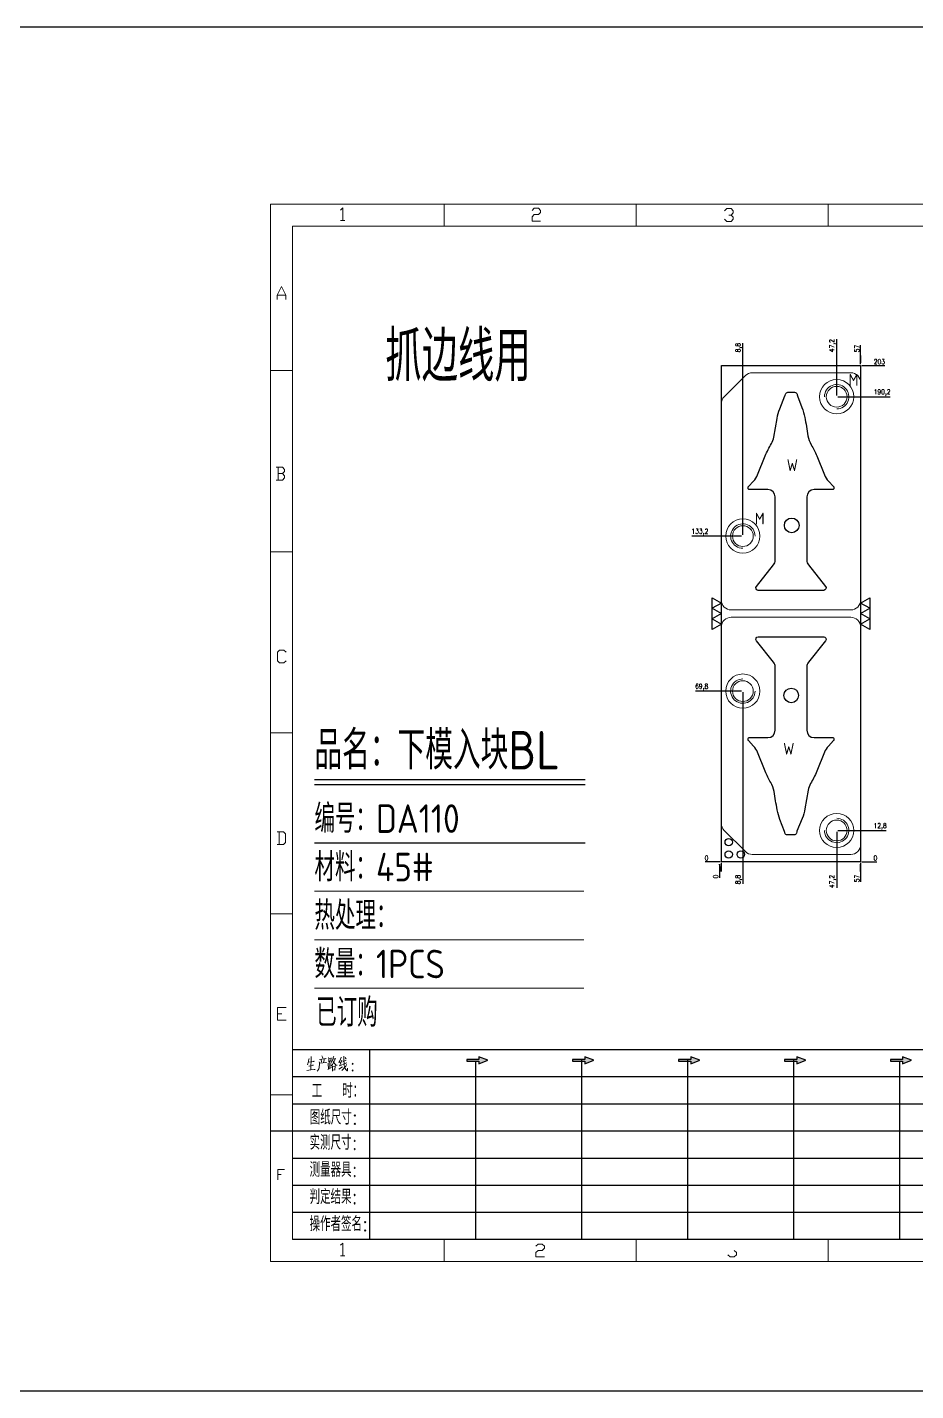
# Model space of a CAD drawing. Header units: millimetres. Extents: x 88508 to 142116, y -5268 to 20283.
# Drawn here: x 97166 to 97530, y 1488 to 2045 of the extents above; entities that cross this region are included whole.
import ezdxf
from ezdxf.enums import TextEntityAlignment as Align

# ---------------------------------------------------------------- set-up
doc = ezdxf.new("R2010")
doc.units = ezdxf.units.MM
doc.linetypes.add('$TD_AUDIT_GENERATED_(575F8F)', pattern=[0])
doc.linetypes.add('HIDDEN', pattern=[0])
for name, color, linetype in [('DIE_P', 2, 'Continuous'), ('DIE_P_O', 1, '$TD_AUDIT_GENERATED_(575F8F)'), ('DIM', 4, 'Continuous'), ('LP_O', 40, 'Continuous'), ('PRESS', 3, 'Continuous'), ('TEXT', 4, 'Continuous')]:
    doc.layers.add(name, color=color, linetype=linetype)
doc.styles.add('chinesef_fs', font='simplex.shx', dxfattribs={"bigfont": 'gbcbig.shx'})
doc.styles.add('gbenor', font='gbenor.shx', dxfattribs={"bigfont": 'gbcbig.shx'})
doc.styles.add('GBENOR_', font='gbenor.shx', dxfattribs={"bigfont": 'gbcbig'})
doc.styles.get("Standard").update_dxf_attribs({"font": 'txt.shx', "width": 0.85, "bigfont": 'ctxt.shx'})
doc.styles.add('TXT', font='txt.shx', dxfattribs={"width": 0.8, "bigfont": 'ctxt.shx'})
doc.dimstyles.new('T-2-WX', dxfattribs={"dimtxt": 2, "dimasz": 2, "dimexe": 0.5, "dimexo": 0.5, "dimgap": 0.5, "dimtad": 1, "dimtxsty": 'Standard', "dimblk": 'OPEN30', "dimcen": 0, "dimazin": 3, "dimtfac": 1, "dimtmove": 0, "dimatfit": 3, "dimldrblk": 'OPEN30', "dimlwd": -1, "dimlwe": -1})

# ---------------------------------------------------------------- blocks, each defined once
blk = doc.blocks.new('*D9869')
at = {"layer": 'Defpoints', "color": 0}
for p in [(97450.13, 1703.9), (97507.13, 1703.9), (97512.13, 1703.9)]:
    blk.add_point(p, dxfattribs=at)
at = {"layer": 'DIM', "color": 0}
blk.add_line((97507.63, 1703.9), (97513.77, 1703.9), dxfattribs=at)
at = {"layer": 'DIM', "color": 0, "insert": (97513.2, 1705.4), "char_height": 2, "attachment_point": 5}
blk.add_mtext('0', dxfattribs=at)
blk = doc.blocks.new('_Open30')
blk = doc.blocks.new('*D9870')
at = {"layer": 'Defpoints', "color": 0}
for p in [(97497.33, 1716.7), (97512.13, 1716.7), (97450.13, 1703.9)]:
    blk.add_point(p, dxfattribs=at)
at = {"layer": 'DIM', "color": 0}
blk.add_line((97497.83, 1716.7), (97517.57, 1716.7), dxfattribs=at)
at = {"layer": 'DIM', "color": 0, "insert": (97515.1, 1718.39), "char_height": 2, "attachment_point": 5}
blk.add_mtext('12,8', dxfattribs=at)
blk = doc.blocks.new('*D9871')
at = {"layer": 'Defpoints', "color": 0}
for p in [(97497.33, 1894.1), (97512.13, 1894.1), (97450.13, 1703.9)]:
    blk.add_point(p, dxfattribs=at)
at = {"layer": 'DIM', "color": 0}
blk.add_line((97497.83, 1894.1), (97519.19, 1894.1), dxfattribs=at)
at = {"layer": 'DIM', "color": 0, "insert": (97515.91, 1895.79), "char_height": 2, "attachment_point": 5}
blk.add_mtext('190,2', dxfattribs=at)
blk = doc.blocks.new('*D9872')
at = {"layer": 'Defpoints', "color": 0}
for p in [(97507.13, 1906.9), (97512.13, 1906.9), (97450.13, 1703.9)]:
    blk.add_point(p, dxfattribs=at)
at = {"layer": 'DIM', "color": 0}
blk.add_line((97507.63, 1906.9), (97517.01, 1906.9), dxfattribs=at)
at = {"layer": 'DIM', "color": 0, "insert": (97514.82, 1908.4), "char_height": 2, "attachment_point": 5}
blk.add_mtext('203', dxfattribs=at)
blk = doc.blocks.new('*D9873')
at = {"layer": 'Defpoints', "color": 0}
for p in [(97445.13, 1703.9), (97450.13, 1703.9), (97450.13, 1703.9)]:
    blk.add_point(p, dxfattribs=at)
at = {"layer": 'DIM', "color": 0}
blk.add_line((97449.63, 1703.9), (97443.5, 1703.9), dxfattribs=at)
at = {"layer": 'DIM', "color": 0, "insert": (97444.07, 1705.4), "char_height": 2, "attachment_point": 5}
blk.add_mtext('0', dxfattribs=at)
blk = doc.blocks.new('*D9874')
at = {"layer": 'Defpoints', "color": 0}
for p in [(97445.13, 1773.7), (97458.93, 1773.7), (97450.13, 1703.9)]:
    blk.add_point(p, dxfattribs=at)
at = {"layer": 'DIM', "color": 0}
blk.add_line((97458.43, 1773.7), (97439.53, 1773.7), dxfattribs=at)
at = {"layer": 'DIM', "color": 0, "insert": (97442.08, 1775.39), "char_height": 2, "attachment_point": 5}
blk.add_mtext('69,8', dxfattribs=at)
blk = doc.blocks.new('*D9875')
at = {"layer": 'Defpoints', "color": 0}
for p in [(97445.13, 1837.1), (97458.93, 1837.1), (97450.13, 1703.9)]:
    blk.add_point(p, dxfattribs=at)
at = {"layer": 'DIM', "color": 0}
blk.add_line((97458.43, 1837.1), (97438.08, 1837.1), dxfattribs=at)
at = {"layer": 'DIM', "color": 0, "insert": (97441.36, 1838.79), "char_height": 2, "attachment_point": 5}
blk.add_mtext('133,2', dxfattribs=at)
blk = doc.blocks.new('*D9876')
at = {"layer": 'Defpoints', "color": 0}
for p in [(97450.13, 1703.9), (97507.13, 1703.9), (97507.13, 1698.9)]:
    blk.add_point(p, dxfattribs=at)
at = {"layer": 'DIM', "color": 0}
for p, q in [((97507.13, 1703.4), (97507.13, 1699.9)), ((97507.13, 1699.9), (97507.13, 1702.9)), ((97507.13, 1702.9), (97507.13, 1695.65))]:
    blk.add_line(p, q, dxfattribs=at)
at = {"layer": 'DIM', "color": 0, "lineweight": 5, "insert": (97505.63, 1697.03), "char_height": 2, "attachment_point": 5, "rotation": 90}
blk.add_mtext('57', dxfattribs=at)
blk = doc.blocks.new('*D9877')
at = {"layer": 'Defpoints', "color": 0}
for p in [(97497.33, 1716.7), (97450.13, 1703.9), (97497.33, 1698.9)]:
    blk.add_point(p, dxfattribs=at)
at = {"layer": 'DIM', "color": 0}
for p, q in [((97497.33, 1716.2), (97497.33, 1706.9)), ((97497.33, 1706.9), (97497.33, 1702.9)), ((97497.33, 1702.9), (97497.33, 1693.22))]:
    blk.add_line(p, q, dxfattribs=at)
at = {"layer": 'DIM', "color": 0, "insert": (97495.64, 1695.81), "char_height": 2, "attachment_point": 5, "rotation": 90}
blk.add_mtext('47,2', dxfattribs=at)
blk = doc.blocks.new('*D9878')
at = {"layer": 'Defpoints', "color": 0}
for p in [(97458.93, 1773.7), (97450.13, 1703.9), (97458.93, 1698.9)]:
    blk.add_point(p, dxfattribs=at)
at = {"layer": 'DIM', "color": 0}
for p, q in [((97458.93, 1773.2), (97458.93, 1706.9)), ((97458.93, 1706.9), (97458.93, 1702.9)), ((97458.93, 1702.9), (97458.93, 1694.84))]:
    blk.add_line(p, q, dxfattribs=at)
at = {"layer": 'DIM', "color": 0, "insert": (97457.24, 1696.62), "char_height": 2, "attachment_point": 5, "rotation": 90}
blk.add_mtext('8,8', dxfattribs=at)
blk = doc.blocks.new('*D9879')
at = {"layer": 'Defpoints', "color": 0}
for p in [(97450.13, 1703.9), (97450.13, 1703.9), (97449.33, 1698.9)]:
    blk.add_point(p, dxfattribs=at)
at = {"layer": 'DIM', "color": 0}
for p, q in [((97450.13, 1699.9), (97449.33, 1702.9)), ((97449.33, 1702.9), (97449.33, 1697.27)), ((97450.13, 1703.4), (97450.13, 1699.9))]:
    blk.add_line(p, q, dxfattribs=at)
at = {"layer": 'DIM', "color": 0, "lineweight": 5, "insert": (97447.83, 1697.84), "char_height": 2, "attachment_point": 5, "rotation": 90}
blk.add_mtext('0', dxfattribs=at)
blk = doc.blocks.new('*D9880')
at = {"layer": 'Defpoints', "color": 0}
for p in [(97507.13, 1911.9), (97507.13, 1906.9), (97450.13, 1703.9)]:
    blk.add_point(p, dxfattribs=at)
at = {"layer": 'DIM', "color": 0}
for p, q in [((97507.13, 1907.9), (97507.13, 1915.16)), ((97507.13, 1907.4), (97507.13, 1910.9)), ((97507.13, 1910.9), (97507.13, 1907.9))]:
    blk.add_line(p, q, dxfattribs=at)
at = {"layer": 'DIM', "color": 0, "insert": (97505.63, 1913.78), "char_height": 2, "attachment_point": 5, "rotation": 90}
blk.add_mtext('57', dxfattribs=at)
blk = doc.blocks.new('*D9881')
at = {"layer": 'Defpoints', "color": 0}
for p in [(97497.33, 1911.9), (97497.33, 1894.1), (97450.13, 1703.9)]:
    blk.add_point(p, dxfattribs=at)
at = {"layer": 'DIM', "color": 0}
for p, q in [((97497.33, 1907.9), (97497.33, 1917.58)), ((97497.33, 1903.9), (97497.33, 1907.9)), ((97497.33, 1894.6), (97497.33, 1903.9))]:
    blk.add_line(p, q, dxfattribs=at)
at = {"layer": 'DIM', "color": 0, "insert": (97495.64, 1914.99), "char_height": 2, "attachment_point": 5, "rotation": 90}
blk.add_mtext('47,2', dxfattribs=at)
blk = doc.blocks.new('*D9882')
at = {"layer": 'Defpoints', "color": 0}
for p in [(97458.93, 1911.9), (97458.93, 1837.1), (97450.13, 1703.9)]:
    blk.add_point(p, dxfattribs=at)
at = {"layer": 'DIM', "color": 0}
for p, q in [((97458.93, 1907.9), (97458.93, 1915.96)), ((97458.93, 1903.9), (97458.93, 1907.9)), ((97458.93, 1837.6), (97458.93, 1903.9))]:
    blk.add_line(p, q, dxfattribs=at)
at = {"layer": 'DIM', "color": 0, "insert": (97457.24, 1914.18), "char_height": 2, "attachment_point": 5, "rotation": 90}
blk.add_mtext('8,8', dxfattribs=at)
blk = doc.blocks.new('U40')
for points in [[(351.8, 337.7), (351.8, 333.2), (367, 339.3), (351.8, 345.3), (351.8, 340.8), (331.2, 340.8), (331.2, 337.7)], [(545.7, 339.3), (530.6, 345.3), (530.6, 340.8), (509.9, 340.8), (509.9, 337.7), (530.6, 337.7), (530.6, 333.2)], [(724.5, 339.3), (709.3, 345.3), (709.3, 340.8), (688.7, 340.8), (688.7, 337.7), (709.3, 337.7), (709.3, 333.2)], [(903.3, 339.3), (888.1, 345.3), (888.1, 340.8), (867.5, 340.8), (867.5, 337.7), (888.1, 337.7), (888.1, 333.2)], [(1082.1, 339.3), (1066.9, 345.3), (1066.9, 340.8), (1046.3, 340.8), (1046.3, 337.7), (1066.9, 337.7), (1066.9, 333.2)]]:
    blk.add_hatch(color=3).paths.add_polyline_path(points)
at = {"color": 254, "lineweight": 18}
for p, q in [((0, 1783.5), (0, 0)), ((0, 1783.5), (2530.2, 1783.5)), ((941.1, 1783.5), (941.1, 1746.5)), ((37, 37), (37, 1746.5)), ((37, 1746.5), (2493.2, 1746.5)), ((0, 1502.7), (37, 1502.7)), ((0, 1197.2), (37, 1197.2)), ((0, 891.7), (37, 891.7)), ((0, 586.3), (37, 586.3)), ((0, 280.8), (37, 280.8)), ((37, 37), (2493.2, 37)), ((941.1, 0), (941.1, 37)), ((0, 0), (2530.2, 0))]:
    blk.add_line(p, q, dxfattribs=at)
at = {"color": 254, "linetype": 'Continuous', "lineweight": 18}
for p, q in [((293.1, 1783.5), (293.1, 1746.5)), ((617.1, 1783.5), (617.1, 1746.5)), ((293.1, 0), (293.1, 37)), ((617.1, 0), (617.1, 37))]:
    blk.add_line(p, q, dxfattribs=at)
for p, q in [((38, 357.6), (1598.2, 357.6)), ((38, 311.8), (1598.2, 311.8)), ((37.1, 266), (1598.2, 266)), ((0.1, 220.2), (1598.2, 220.2)), ((37.1, 174.4), (1598.2, 174.4)), ((37.1, 128.6), (1598.2, 128.6)), ((37.1, 82.8), (1598.2, 82.8))]:
    blk.add_line(p, q)
at = {"color": 254}
for p, q in [((167.8, 37), (167.8, 357.6)), ((346.7, 37), (346.7, 337.9)), ((525.5, 37), (525.5, 340.8)), ((704.3, 37), (704.3, 340.8)), ((883.1, 37), (883.1, 340.8)), ((1061.9, 37), (1061.9, 337.7)), ((1598.2, 37), (38, 37))]:
    blk.add_line(p, q, dxfattribs=at)
at = {"color": 92, "lineweight": 18}
for points in [[(118.3, 1773.7), (121.9, 1777.3), (121.9, 1755.8)], [(441.4, 1773.1), (445, 1776.7), (452.2, 1776.7), (455.8, 1773.1), (455.8, 1769.5), (452.2, 1765.9), (445, 1765.9), (441.4, 1762.3), (441.4, 1755.1), (455.8, 1755.1)], [(766.4, 1772.4), (770, 1776), (777.2, 1776), (780.8, 1772.4), (780.8, 1768.8), (777.2, 1765.2), (773.6, 1765.2)], [(118.3, 1755.8), (125.5, 1755.8)], [(777.2, 1765.2), (780.8, 1761.6), (780.8, 1758), (777.2, 1754.4), (770, 1754.4), (766.4, 1758)], [(11.1, 1622.8), (11.1, 1630), (18.3, 1644.4), (25.5, 1630), (25.5, 1622.8)], [(11.1, 1630), (25.5, 1630)], [(20, 1329), (23.6, 1332.6), (23.6, 1336.2), (20, 1339.8), (9.2, 1339.8)], [(12.8, 1339.8), (12.8, 1318.2)], [(9.2, 1318.2), (20, 1318.2), (23.6, 1321.8), (23.6, 1325.4), (20, 1329), (12.8, 1329)], [(26.1, 1013.2), (22.5, 1009.6), (15.3, 1009.6), (11.7, 1013.2), (11.7, 1027.6), (15.3, 1031.2), (22.5, 1031.2), (26.1, 1027.6)], [(11, 703.2), (21.8, 703.2), (25.4, 706.8), (25.4, 721.2), (21.8, 724.8), (11, 724.8)], [(14.6, 724.8), (14.6, 703.2)], [(26.1, 407), (11.7, 407), (11.7, 428.6), (26.1, 428.6)], [(11.7, 417.8), (18.9, 417.8)], [(12.3, 137.7), (12.3, 155), (23.8, 155)], [(12.3, 146.4), (18.1, 146.4)], [(118.3, 27.4), (121.9, 31), (121.9, 9.4)], [(447.9, 25.7), (451.5, 29.3), (458.7, 29.3), (462.3, 25.7), (462.3, 22.1), (458.7, 18.5), (451.5, 18.5), (447.9, 14.9), (447.9, 7.7), (462.3, 7.7)], [(118.3, 9.4), (125.5, 9.4)], [(782.7, 18.5), (786.3, 14.9), (786.3, 11.3), (782.7, 7.7), (775.5, 7.7), (771.9, 11.3)]]:
    blk.add_lwpolyline(points, dxfattribs=at)
at = {"color": 92, "lineweight": 0}
for points in [[(68.4, 345.9), (68.7, 344.4), (68.1, 322.9)], [(86.7, 346.7), (87.9, 344.6), (88.3, 343)], [(106.6, 346.5), (106.5, 345.2), (105.1, 341.2), (104.2, 338.9), (103.1, 336.3), (102.6, 335.5)], [(123.4, 346.5), (123.5, 345.4), (123.5, 340.8), (123.8, 337.3), (124, 335.3), (124.2, 333.1), (124.5, 331), (124.8, 329), (125.2, 327.4), (125.9, 325.7), (126.9, 323.9), (127.9, 322.7), (128.9, 321.7), (129.6, 321.3), (129.9, 326.1), (129.4, 321.5)], [(61.4, 322.3), (68.2, 322.9), (75.3, 323.7), (74.9, 323.9), (73.8, 323.5)], [(65, 342.2), (64.8, 341), (64.1, 337.9), (63.6, 335.7), (62.8, 333.5), (62.1, 331.4)], [(63.8, 335.9), (73.4, 337.5), (73.1, 337.7), (72.5, 337.3)], [(64.5, 329.6), (64.8, 329.6), (65.1, 329.6), (72.5, 331), (71.9, 331), (70.9, 330.8)], [(82.6, 335.1), (82.6, 331.8), (82.3, 329), (81.9, 326.8), (81.2, 324.9), (80.3, 323.1), (79.6, 321.9), (78.8, 320.9)], [(93.3, 335.5), (94.1, 335.7), (94.3, 335.5), (82.6, 334.3), (82.6, 335.1), (82.2, 336.9)], [(82.6, 340.8), (93.7, 342.2), (93.3, 342.4), (92.4, 342)], [(86.1, 336.1), (86, 337.5), (85.3, 339.8)], [(90.3, 341), (90.4, 339.6), (89.1, 335.3)], [(96.5, 323.9), (102.8, 327.2)], [(97.2, 334.3), (97.5, 333.5), (97.7, 324.7)], [(97.8, 344), (98.1, 342.6), (98.1, 340.8), (98.1, 337.9), (98.1, 336.3), (98.2, 337.7), (102.1, 338.3), (101.8, 338.3), (102.1, 343.6), (102.1, 343.2), (102.1, 342.8), (98.2, 342.2)], [(100.2, 337.9), (100.1, 325.9)], [(100.2, 332.6), (102.4, 333.1)], [(105.5, 341.2), (105.9, 341), (109.6, 341.8), (109.3, 342.6), (108.5, 339.6), (107.6, 337.3), (106.9, 335.9), (105.9, 334.3), (104.3, 332), (103.1, 330.4), (101.9, 329.4)], [(104.2, 330), (104.5, 329), (104.5, 321.1), (104.3, 322.1), (104.5, 322.7), (109.2, 323.1), (108.6, 323.1), (109, 329.2), (109, 330), (109.3, 329.4), (108.6, 329.4), (104.6, 328.8)], [(104.9, 339.1), (105.3, 338.7), (107, 335.7), (108.6, 333.3), (109.9, 331.2), (110.3, 330.8), (112.6, 330.8), (110.2, 331.2), (109, 332.6)], [(115.3, 324.3), (121.5, 328.2)], [(119.3, 344.8), (119.1, 343.8), (116.8, 338.5), (115.4, 335.5), (119.3, 336.3)], [(120.3, 339.4), (118.1, 333.5), (116.4, 330), (116.1, 329.8), (120.5, 331.4)], [(128.2, 332.4), (128.1, 331.6), (126.9, 329.6), (125.8, 328), (124.5, 326.3), (123, 324.7), (121.4, 323.3), (120.1, 322.3)], [(121.4, 332.2), (128.8, 335.1)], [(121.7, 336.7), (127.7, 339.6)], [(127.7, 341.6), (127.2, 342.4), (125.7, 344.2)]]:
    blk.add_lwpolyline(points, dxfattribs=at)
for points in [[(367, 339.3), (351.8, 345.3), (351.8, 340.8), (331.2, 340.8), (331.2, 337.7), (351.8, 337.7), (351.8, 333.2), (367, 339.3)], [(545.7, 339.3), (530.6, 345.3), (530.6, 340.8), (509.9, 340.8), (509.9, 337.7), (530.6, 337.7), (530.6, 333.2), (545.7, 339.3)], [(724.5, 339.3), (709.3, 345.3), (709.3, 340.8), (688.7, 340.8), (688.7, 337.7), (709.3, 337.7), (709.3, 333.2), (724.5, 339.3)], [(903.3, 339.3), (888.1, 345.3), (888.1, 340.8), (867.5, 340.8), (867.5, 337.7), (888.1, 337.7), (888.1, 333.2), (903.3, 339.3)], [(1082.1, 339.3), (1066.9, 345.3), (1066.9, 340.8), (1046.3, 340.8), (1046.3, 337.7), (1066.9, 337.7), (1066.9, 333.2), (1082.1, 339.3)]]:
    blk.add_lwpolyline(points)
for points in [[(138.7, 332.4), (139.4, 333.5), (138.7, 334.5), (138, 333.5)], [(138.7, 320.9), (139.4, 321.9), (138.7, 322.9), (138, 321.9)]]:
    blk.add_lwpolyline(points, close=True, dxfattribs=at)
at = {"color": 3, "style": 'chinesef_fs'}
for s, p in [('工  时：', (69.5, 275.7)), ('图纸尺寸:', (66.2, 230.9)), ('实测尺寸:', (65.9, 188.4)), ('测量器具:', (65.9, 142.6)), ('判定结果:', (65.9, 96.8)), ('操作者签名:', (65.9, 51))]:
    blk.add_text(s, height=24.57, dxfattribs=at).set_placement(p)
at = {"lineweight": 18, "style": 'GBENOR_'}
blk.add_attdef('文档路径', (2126, 386.9), '', height=17.8, dxfattribs=at)
at = {"lineweight": 20, "style": 'TXT'}
for tag, height, p in [('18-**-**', 16.3, (1866.6, 256.2)), ('客户名称', 16.1, (1741.1, 134, 0)), ('料厚:', 16.1, (1741.3, 93.2, 0))]:
    blk.add_attdef(tag, text='', height=height, dxfattribs=at).set_placement(p, align=Align.MIDDLE)
for tag, p, height in [('88888', (1850.9, 207.5), 14.9), ('材质:', (1691.2, 168, 0), 16.1), ('核准', (1869.4, 127.5, 0), 16.1), ('设计', (1868.8, 88.3, 0), 16.1), ('绘图', (1868.2, 49.1, 0), 16.1)]:
    blk.add_attdef(tag, p, '', height=height, dxfattribs=at)
for tag, p, height, width in [('3', (2234.7, 206.9), 15.8, 0.7), ('4', (2234.7, 167.4), 15.8, 0.7), ('核准日期', (2041.1, 124.2, 0), 16.1, 0.68), ('设计日期', (2041.1, 84.5, 0), 16.1, 0.68), ('1', (2251.9, 85.9), 14.6, 0.7), ('绘图日期', (2040.9, 46.4, 0), 16.1, 0.68), ('2', (2235, 49.2), 14.6, 0.7)]:
    blk.add_attdef(tag, p, '', height=height, dxfattribs=dict(at, width=width))

msp = doc.modelspace()

# ---------------------------------------------------------------- linework, layer by layer
at = {"layer": 'DIE_P', "color": 1, "linetype": 'Continuous', "lineweight": 18, "ltscale": 10}
for points in [[(97450.134, 1810.903), (97450.134, 1891.246, -0.1989124), (97451.306, 1894.074), (97459.963, 1902.731, -0.1989124), (97462.791, 1903.903), (97503.134, 1903.903, -0.4142136), (97507.134, 1899.903), (97507.134, 1810.903, -0.4142136), (97503.134, 1806.903), (97454.134, 1806.903, -0.4142136)], [(97450.134, 1799.903), (97450.134, 1719.56, 0.1989124), (97451.306, 1716.731), (97459.963, 1708.074, 0.1989124), (97462.791, 1706.903), (97503.134, 1706.903, 0.4142136), (97507.134, 1710.903), (97507.134, 1799.903, 0.4142136), (97503.134, 1803.903), (97454.134, 1803.903, 0.4142136)]]:
    msp.add_lwpolyline(points, format="xyb", close=True, dxfattribs=at)
at = {"layer": 'DIE_P', "lineweight": 18}
for points in [[(97497.334, 1889.103, 2.4142136), (97492.334, 1894.103)], [(97458.934, 1832.103, -2.4142136), (97463.934, 1837.103)], [(97458.934, 1778.703, 2.4142136), (97463.934, 1773.703)], [(97497.334, 1721.703, -2.4142136), (97492.334, 1716.703)]]:
    msp.add_lwpolyline(points, format="xyb", dxfattribs=at)
at = {"layer": 'DIE_P', "color": 1}
for points in [[(97488.099, 1856.126, 0.4137483), (97485.106, 1853.124), (97485.124, 1827.171, 0.1701624), (97485.781, 1825.298), (97492.8, 1816.528, -0.6289322), (97492.019, 1814.903), (97465.249, 1814.903, -0.6289322), (97464.468, 1816.528), (97471.487, 1825.298, 0.1701624), (97472.145, 1827.171), (97472.163, 1853.124, 0.4137483), (97469.17, 1856.126), (97461.421, 1856.144, -0.4098014), (97461.122, 1856.44), (97461.113, 1857.163, -0.1968568), (97461.196, 1857.374), (97463.321, 1859.589, 0.0957045), (97464.969, 1862.138), (97468.101, 1869.912, -0.032479), (97470.618, 1874.962, 0.0879477), (97471.58, 1877.584), (97472.946, 1885.248, -0.0513364), (97474.073, 1889.185), (97476.176, 1894.429, 0.0279029), (97476.248, 1894.64), (97476.394, 1895.169, -0.337195), (97477.358, 1895.903), (97480.135, 1895.903, -0.3412861), (97481.103, 1895.155), (97481.209, 1894.748, 0.0276004), (97481.276, 1894.538), (97483.136, 1889.679, -0.058227), (97484.253, 1885.661, -0.0114511), (97485.569, 1878.167, 0.0986135), (97486.9, 1874.494, -0.0423146), (97489.167, 1869.912), (97492.3, 1862.138, 0.0957045), (97493.947, 1859.589), (97496.072, 1857.374, -0.1968568), (97496.156, 1857.163), (97496.147, 1856.44, -0.4098014), (97495.847, 1856.144)], [(97469.17, 1754.68, 0.4137483), (97472.163, 1757.682), (97472.145, 1783.635, 0.1701624), (97471.487, 1785.507), (97464.468, 1794.278, -0.6289322), (97465.249, 1795.903), (97492.019, 1795.903, -0.6289322), (97492.8, 1794.278), (97485.781, 1785.507, 0.1701624), (97485.124, 1783.635), (97485.106, 1757.682, 0.4137483), (97488.099, 1754.68), (97495.847, 1754.662, -0.4098014), (97496.147, 1754.366), (97496.156, 1753.643, -0.1968568), (97496.072, 1753.432), (97493.947, 1751.216, 0.0957045), (97492.3, 1748.668), (97489.167, 1740.894, -0.032479), (97486.651, 1735.844, 0.0879477), (97485.689, 1733.222), (97484.323, 1725.558, -0.0513364), (97483.195, 1721.62), (97481.092, 1716.377, 0.0279029), (97481.021, 1716.166), (97480.874, 1715.636, -0.337195), (97479.91, 1714.903), (97477.134, 1714.903, -0.3412861), (97476.166, 1715.65), (97476.06, 1716.058, 0.0276004), (97475.992, 1716.268), (97474.132, 1721.127, -0.058227), (97473.016, 1725.144, -0.0114511), (97471.7, 1732.639, 0.0986135), (97470.369, 1736.312, -0.0423146), (97468.101, 1740.894), (97464.969, 1748.668, 0.0957045), (97463.321, 1751.216), (97461.196, 1753.432, -0.1968568), (97461.113, 1753.643), (97461.122, 1754.366, -0.4098014), (97461.421, 1754.662)]]:
    msp.add_lwpolyline(points, format="xyb", close=True, dxfattribs=at)
at = {"layer": 'DIE_P', "linetype": 'Continuous', "lineweight": 18, "ltscale": 10}
for centre in [(97497.334, 1894.103), (97458.934, 1837.103), (97458.934, 1773.703), (97497.334, 1716.703)]:
    msp.add_circle(centre, 7, dxfattribs=at)
at = {"layer": 'DIE_P', "lineweight": 18}
for centre in [(97497.334, 1894.103), (97458.934, 1837.103), (97458.934, 1773.703), (97497.334, 1716.703)]:
    msp.add_circle(centre, 4.25, dxfattribs=at)
at = {"layer": 'DIE_P_O', "color": 3}
for centre in [(97478.943, 1841.499), (97478.732, 1771.928)]:
    msp.add_circle(centre, 3, dxfattribs=at)
at = {"layer": 'DIM', "color": 4, "linetype": 'Continuous', "lineweight": 25}
for p, q in [((97283.626, 1737.588), (97394.343, 1737.588)), ((97283.626, 1735.547), (97394.343, 1735.547)), ((97283.626, 1711.644), (97394.343, 1711.644))]:
    msp.add_line(p, q, dxfattribs=at)
at = {"layer": 'DIM', "color": 4, "linetype": 'Continuous', "lineweight": 5}
for p, q in [((97283.626, 1691.822), (97393.862, 1691.822)), ((97283.626, 1672), (97393.862, 1672)), ((97283.626, 1652.178), (97393.862, 1652.178))]:
    msp.add_line(p, q, dxfattribs=at)
at = {"layer": 'LP_O', "color": 8}
msp.add_lwpolyline([(95190.493, 2045.216), (95190.493, 1487.55), (103220.125, 1487.55), (103220.125, 2045.216)], close=True, dxfattribs=at)
at = {"layer": 'PRESS', "color": 8, "linetype": 'HIDDEN'}
msp.add_lwpolyline([(97450.134, 1703.903), (97450.134, 1906.903), (97507.134, 1906.903), (97507.134, 1703.903)], close=True, dxfattribs=at)
at = {"layer": 'PRESS', "color": 4}
for points in [[(97446.384, 1811.898), (97450.134, 1809.733), (97446.384, 1807.568), (97450.134, 1805.403), (97446.384, 1803.238), (97450.134, 1801.073), (97446.384, 1798.908), (97446.384, 1811.898)], [(97510.884, 1798.908), (97507.134, 1801.073), (97510.884, 1803.238), (97507.134, 1805.403), (97510.884, 1807.568), (97507.134, 1809.733), (97510.884, 1811.898), (97510.884, 1798.908)]]:
    msp.add_lwpolyline(points, close=True, dxfattribs=at)
at = {"layer": 'TEXT', "color": 4}
for centre in [(97453.134, 1711.903), (97453.134, 1706.903), (97458.134, 1706.903)]:
    msp.add_circle(centre, 1.5, dxfattribs=at)

# ---------------------------------------------------------------- block references
at = {"ltscale": 3, "xscale": 0.2424461197650385, "yscale": 0.2424461197650385, "zscale": 0.2424461197650385}
msp.add_blockref('U40', (97265.664, 1540.447), dxfattribs=at)

# ---------------------------------------------------------------- texts
at = {"layer": 'DIM', "color": 6, "linetype": 'Continuous', "lineweight": 13, "style": 'chinesef_fs'}
msp.add_text('抓边线用', height=20.6605, dxfattribs=at).set_placement((97312.615, 1900.361))
at = {"layer": 'DIM', "color": 3, "linetype": 'Continuous', "lineweight": 25, "style": 'gbenor'}
for s, height, p in [('品名：下模入块BL', 15.741, (97283.626, 1741.669)), ('编号：DA110', 11.66, (97283.626, 1715.725)), ('材料：45#', 11.66, (97283.626, 1695.903))]:
    msp.add_text(s, height=height, dxfattribs=at).set_placement(p)
at = {"layer": 'DIM', "color": 3, "linetype": 'Continuous', "lineweight": 5, "style": 'gbenor'}
for s, p in [('热处理： ', (97283.626, 1676.081)), ('数量：1PCS', (97283.626, 1656.259)), ('已订购', (97284.335, 1636.437))]:
    msp.add_text(s, height=11.66, dxfattribs=at).set_placement(p)
at = {"layer": 'TEXT', "color": 4, "style": 'gbenor'}
for s, p in [('M', (97504.236, 1901.004)), ('W', (97479.183, 1866.107)), ('M', (97465.833, 1844.257)), ('W', (97477.737, 1750.145))]:
    msp.add_text(s, height=4.8, dxfattribs=at).set_placement(p, align=Align.MIDDLE_CENTER)

# ---------------------------------------------------------------- dimensions: what is measured, and where the dimension line sits
at = {"layer": 'DIM', "color": 4}
for feature_location, offset, dtype, origin, picture, middle in [((97497.334, 1894.103), (0, 17.8), 1, (97450.134, 1703.903), '*D9881', (97495.644, 1914.993)), ((97458.934, 1837.103), (0, 74.8), 1, (97450.134, 1703.903), '*D9882', (97457.244, 1914.184)), ((97507.134, 1906.903), (0, 5), 1, (97450.134, 1703.903), '*D9880', (97505.634, 1913.779)), ((97507.134, 1906.903), (5, 0), 0, (97450.134, 1703.903), '*D9872', (97514.82, 1908.403)), ((97497.334, 1894.103), (14.8, 0), 0, (97450.134, 1703.903), '*D9871', (97515.913, 1895.793)), ((97458.934, 1837.103), (-13.8, 0), 0, (97450.134, 1703.903), '*D9875', (97441.356, 1838.793)), ((97458.934, 1773.703), (-13.8, 0), 0, (97450.134, 1703.903), '*D9874', (97442.084, 1775.393)), ((97458.934, 1773.703), (0, -74.8), 1, (97450.134, 1703.903), '*D9878', (97457.244, 1696.622)), ((97497.334, 1716.703), (14.8, 0), 0, (97450.134, 1703.903), '*D9870', (97515.103, 1718.393)), ((97497.334, 1716.703), (0, -17.8), 1, (97450.134, 1703.903), '*D9877', (97495.644, 1695.812)), ((97450.134288852, 1703.902834679), (-5, 0), 0, (97450.134288852, 1703.902834679), '*D9873', (97444.067622186, 1705.402834679)), ((97507.134288872, 1703.902834679), (5, 0), 0, (97450.134288852, 1703.902834679), '*D9869', (97513.200955539, 1705.402834679))]:
    dim = msp.add_ordinate_dim(feature_location=feature_location, offset=offset, dtype=dtype, origin=origin, dimstyle='T-2-WX', dxfattribs=at)
    dim.commit()
    dim.dimension.update_dxf_attribs({"geometry": picture, "text_midpoint": middle})
at = {"layer": 'DIM', "color": 4, "lineweight": 5}
for feature_location, offset, origin, picture, middle in [((97450.134288852, 1703.902834679), (-0.8, -5), (97450.134288852, 1703.902834679), '*D9879', (97447.834288852, 1697.836168012)), ((97507.134, 1703.903), (0, -5), (97450.134, 1703.903), '*D9876', (97505.634, 1697.027))]:
    dim = msp.add_ordinate_dim(feature_location=feature_location, offset=offset, dtype=1, origin=origin, dimstyle='T-2-WX', dxfattribs=at)
    dim.commit()
    dim.dimension.update_dxf_attribs({"geometry": picture, "text_midpoint": middle})

doc.saveas('drawing.dxf')
